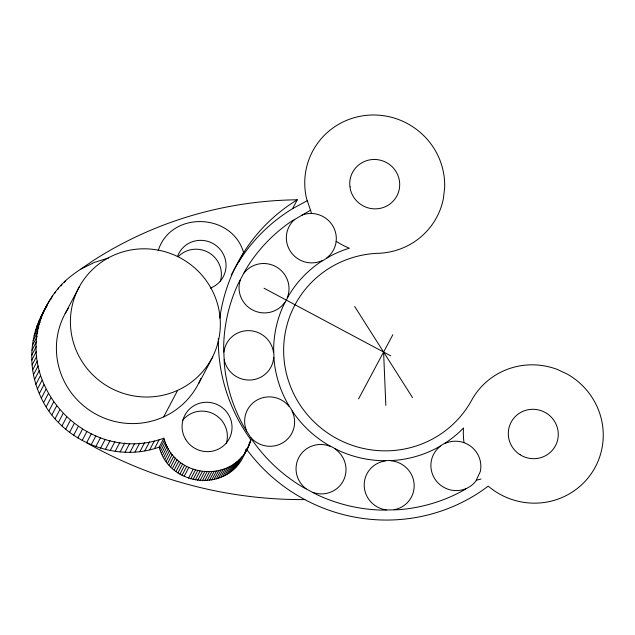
<?xml version="1.0" encoding="UTF-8"?>
<svg xmlns="http://www.w3.org/2000/svg" width="635" height="635" viewBox="0 0 635 635"><rect width="100%" height="100%" fill="white"/><g stroke="black" fill="none" stroke-linecap="round" stroke-linejoin="round"><path stroke-width="0.95" d="M463.844 442.627L463.82 441.127A70.279 68.866 27.8 0 1 463.367 430.268L463.51 427.982L460.502 430.998A110.434 108.22 27.8 0 1 447.254 441.714L437.539 447.651A110.434 108.22 27.8 0 1 393.898 460.423L382.405 460.708A110.434 108.22 27.8 0 1 337.78 450.088L327.589 444.643A110.434 108.22 27.8 0 1 293.941 413.48L287.782 403.773A110.434 108.22 27.8 0 1 274.122 360.418L273.645 349.036A110.434 108.22 27.8 0 1 283.639 305.102L288.973 295.108A110.434 108.22 27.8 0 1 319.937 262.366L329.66 256.437A110.434 108.22 27.8 0 1 345.313 249.515L349.409 248.206L347.242 247.317A70.279 68.866 27.8 0 1 337.518 242.126L336.153 241.443M218.321 338.55A170.696 167.267 27.8 0 0 249.69 438.158L250.849 440.103C238.554 483.902 175.093 480.798 163.886 438.214L159.218 447.072C113.26 463.852 57.602 438.92 39.299 393.597C29.559 370.983 29.194 344.511 38.64 321.739C44.085 309.848 50.006 297.934 58.603 287.965C67.993 276.479 81.105 269.192 93.004 260.715A388.691 380.889 27.8 0 1 297.259 199.803L292.592 208.653A170.696 167.267 27.8 0 0 242.078 256.675L237.347 264.049A170.696 167.267 27.8 0 0 233.474 270.804M163.886 438.214C84.844 467.098 5.866 378.563 47.506 304.054M310.412 210.288L290.989 221.591A160.647 157.424 27.8 0 0 245.951 269.224L238.188 283.758A160.647 157.424 27.8 0 0 223.655 347.678L224.345 364.22A160.647 157.424 27.8 0 0 244.213 427.299L253.174 441.42A160.647 157.424 27.8 0 0 302.117 486.751L316.952 494.673A160.647 157.424 27.8 0 0 381.857 510.111L398.582 509.707A160.647 157.424 27.8 0 0 462.066 491.117L470.329 486.283A25.098 24.598 27.8 0 0 475.917 480.965L480.25 471.702A25.098 24.598 27.8 0 0 471.289 446.722A25.098 24.598 27.8 0 0 444.762 443.587M158.186 250.722C170.617 210.479 232.275 212.638 243.626 252.682L238.958 261.533M159.218 447.072C169.521 488.053 231.053 493.062 245.221 451.898M68.659 307.832A75.295 73.787 27.8 0 0 73.85 396.057A75.295 73.787 27.8 0 0 160.687 418.163L164.259 416.616A75.295 73.787 27.8 0 0 197.58 385.342L199.326 381.897A75.295 73.787 27.8 0 0 200.89 378.365M212.654 357.108L213.328 355.338A75.295 73.787 27.8 0 0 208.939 284.678L206.772 281.408A75.295 73.787 27.8 0 0 173.434 254.667L169.751 253.246A75.295 73.787 27.8 0 0 70.453 324.294A75.295 73.787 27.8 0 0 174.689 391.604L178.26 390.057A75.295 73.787 27.8 0 0 211.582 358.783L212.654 357.108L198.652 383.667M40.616 317.27L45.283 308.412M42.839 312.904L49.951 299.815M38.64 321.739L43.307 312.888M50.498 299.736L52.618 295.712M36.901 326.319L41.569 317.46M54.658 293.37L55.507 291.759M35.409 330.978L40.076 322.128M57.753 289.568L58.603 287.965M34.163 335.717L38.83 326.866M61.047 285.94L61.889 284.337M33.171 340.519L37.838 331.668M64.524 282.496L65.373 280.884M32.441 345.369L37.108 336.51M31.964 350.25L36.632 341.4M31.75 355.155L36.417 346.305M31.798 360.069L36.465 351.219M32.099 364.982L36.767 356.132M32.663 369.872L37.33 361.021M65.167 313.619L79.169 287.06M33.488 374.737L38.156 365.879M34.568 379.547L39.235 370.697M35.893 384.31L40.561 375.452M37.473 388.993L42.14 380.143M39.299 393.597L43.966 384.747M41.362 398.105L46.03 389.247M43.664 402.495L48.331 393.644M46.188 406.773L50.856 397.923M48.935 410.916L53.602 402.066M51.887 414.917L56.555 406.059M55.054 418.759L59.722 409.908M58.412 422.434L63.079 413.583M61.96 425.934L66.627 417.084M65.691 429.252L70.358 420.402M69.58 432.379L74.247 423.521M73.628 435.292L78.295 426.442M77.819 438.007L82.486 429.149M82.153 440.492L86.82 431.641M91.265 433.903L86.598 442.762A430.435 421.791 27.8 0 0 304.8 499.586M91.162 444.794L95.829 435.943M95.822 446.588L100.489 437.737M100.56 448.143L105.227 439.293M105.378 449.453L110.045 440.603M110.244 450.509L114.911 441.658M115.165 451.318L119.832 442.468M120.118 451.866L124.785 443.016M125.079 452.16L129.746 443.309M130.056 452.199L134.723 443.349M135.017 451.977L139.684 443.127M139.954 451.501L144.621 442.651M144.859 450.771L149.527 441.92M163.624 416.965L177.625 390.406M149.709 449.786L154.376 440.936M154.503 448.548L159.171 439.698M159.917 448.834L164.592 439.984M160.679 451.048L165.354 442.198M161.56 453.223L166.227 444.373M162.552 455.351L167.219 446.5M163.655 457.43L168.323 448.58M164.862 459.446L169.529 450.596M166.172 461.399L170.839 452.549M167.584 463.288L172.252 454.438M169.1 465.098L173.768 456.247M170.704 466.828L175.371 457.978M172.395 468.479L177.062 459.629M174.165 470.043L178.832 461.193M176.014 471.511L180.689 462.653M177.943 472.884L182.61 464.026M179.935 474.154L184.61 465.296M181.999 475.321L186.666 466.463M184.11 476.377L188.778 467.527M188.492 478.163L193.159 469.313M190.738 478.893L195.405 470.035M193.024 479.496L197.691 470.646M195.334 479.981L200.001 471.13M197.668 480.354L202.335 471.495M200.009 480.6L204.676 471.742M202.367 480.719L207.034 471.868M204.724 480.727L209.391 471.876M207.073 480.608L211.741 471.757M209.407 480.37L214.074 471.511M211.733 480.004L216.4 471.154M214.027 479.528L218.694 470.67M216.289 478.925L220.956 470.075M218.519 478.211L223.187 469.36M220.702 477.377L225.369 468.527M222.845 476.433L227.513 467.582M224.925 475.377L229.592 466.527M226.949 474.218L231.616 465.368M228.902 472.956L233.569 464.098M230.783 471.591L235.45 462.732M232.593 470.122L237.26 461.272M234.323 468.567L238.99 459.716M235.958 466.923L240.625 458.073M237.506 465.193L242.173 456.343M249.15 443.325L250.849 440.103M246.34 449.556L245.491 451.167L246.182 448.953L250.365 454.136A170.696 167.267 27.8 0 0 481.989 490.649L488.22 486.124L490.093 487.688A70.279 68.866 27.8 0 0 591.55 473.25A70.279 68.866 27.8 0 0 567.341 374.134L557.363 369.451A70.279 68.866 27.8 0 0 472.162 399.32A100.394 98.377 27.8 0 1 299.18 403.55A100.394 98.377 27.8 0 1 379.452 253.254A70.279 68.866 27.8 0 0 443.381 198.644L444.643 187.889A70.279 68.866 27.8 0 0 368.165 115.197A70.279 68.866 27.8 0 0 306.507 198.453L311.602 213.487L312.912 213.558A25.098 24.598 27.8 0 1 335.177 231.203A25.098 24.598 27.8 0 1 326.842 257.802M248.46 445.54L250.158 442.317M244.681 453.342L249.349 444.492M243.753 455.47L248.42 446.619M358.561 398.907L392.867 334.685M45.283 308.666L46.887 306.205M292.592 208.653L307.11 200.787M81.018 269.057L94.234 262.469L108.363 258.024M476.512 480.147L480.981 479.028M264.025 288.211L390.684 355.822M354.687 306.491L412.504 397.589M383.596 352.044L385.834 405.4M465.78 488.736A25.098 24.598 27.8 0 1 434.419 478.219A25.098 24.598 27.8 0 1 440.349 446.278M231.219 275.114A170.696 167.267 27.8 0 1 233.013 271.661M182.737 420.235A25.09 24.582 27.8 0 1 213.971 414.115A25.09 24.582 27.8 0 1 226.258 443.468M178.475 256.397A25.09 24.582 27.8 0 1 209.129 252.849A25.09 24.582 27.8 0 1 220.281 281.551M219.813 318.119A170.696 167.267 27.8 0 1 242.014 255.191L246.745 247.825A170.696 167.267 27.8 0 1 297.259 199.803M177.617 256.151A25.09 24.582 27.8 0 1 218.464 247.594A25.09 24.582 27.8 0 1 210.383 288.107M322.429 260.493A25.098 24.598 27.8 0 1 290.584 251.611A25.098 24.598 27.8 0 1 294.815 219.377M301.419 215.344A25.098 24.598 27.8 0 1 311.602 213.487M390.771 460.796A25.098 24.598 27.8 0 1 414.123 484.164A25.098 24.598 27.8 0 1 394.121 509.714M386.31 509.905A25.098 24.598 27.8 0 1 364.204 485.386A25.098 24.598 27.8 0 1 385.556 460.923M334.859 448.858A25.098 24.598 27.8 0 1 343.464 480.449A25.098 24.598 27.8 0 1 313.047 492.474M306.118 488.775A25.098 24.598 27.8 0 1 299.196 456.819A25.098 24.598 27.8 0 1 330.232 446.389M273.701 357.315A25.098 24.598 27.8 0 1 250.444 380.016A25.098 24.598 27.8 0 1 224.258 359.807M223.933 352.084A25.098 24.598 27.8 0 1 248.372 330.637A25.098 24.598 27.8 0 1 273.479 352.155M284.829 302.236A25.098 24.598 27.8 0 1 253.024 310.205A25.098 24.598 27.8 0 1 240.34 279.932M243.967 273.145A25.098 24.598 27.8 0 1 276.185 266.835A25.098 24.598 27.8 0 1 287.258 297.696M292.005 410.988A25.098 24.598 27.8 0 1 283.551 442.325A25.098 24.598 27.8 0 1 250.873 437.61M246.682 431.014A25.098 24.598 27.8 0 1 256.794 400.177A25.098 24.598 27.8 0 1 289.211 406.575M520.001 454.517L519.446 454.335A25.098 24.598 27.8 0 1 521.795 411.869A25.098 24.598 27.8 0 1 558.268 435.102A25.098 24.598 27.8 0 1 520.557 455.033L520.001 454.517M350.075 186.793L349.79 185.428A25.098 24.598 27.8 0 1 384.937 161.79A25.098 24.598 27.8 0 1 390.065 203.914A25.098 24.598 27.8 0 1 350.099 188L350.075 186.793M185.611 439.269A25.09 24.582 27.8 0 0 228.878 439.333A25.09 24.582 27.8 0 0 206.669 402.257A25.09 24.582 27.8 0 0 185.611 439.269"/></g></svg>
